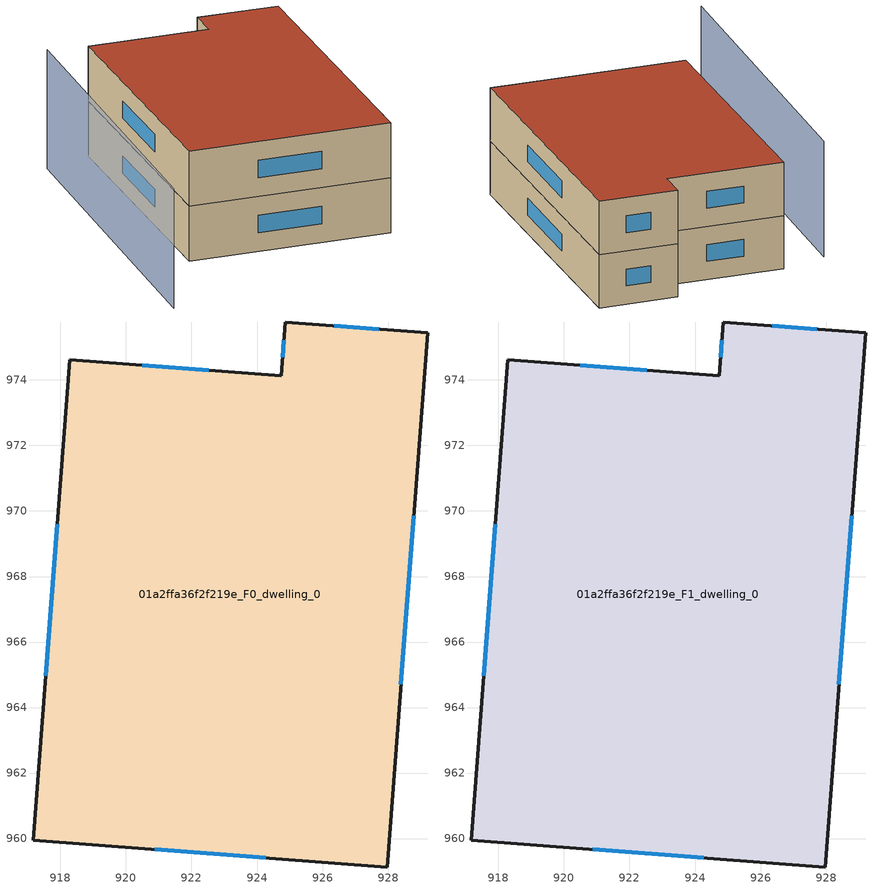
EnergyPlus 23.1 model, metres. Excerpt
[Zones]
01a2ffa36f2f219e_F0_dwelling_0
 floor ground (EU_floor_Construction): 929.21,975.44 927.97,959.13 917.18,959.95 918.29,974.61 924.74,974.12 924.87,975.77 z0
 wall outside (EU_wall_Construction): 917.18,959.95 927.97,959.13 929.21,975.44 924.87,975.77 924.74,974.12 918.29,974.61 917.18,959.95 z0:3
 window (EU_Window_Construction): 920.87,959.67 924.27,959.41 / 917.91,969.59 917.56,964.97 / 922.53,974.29 920.5,974.44 / 924.82,975.21 924.78,974.69 / 927.72,975.55 926.35,975.66 / 928.39,964.72 928.78,969.86 z1.03:1.97
01a2ffa36f2f219e_F1_dwelling_0
 floor to 01a2ffa36f2f219e_F0_dwelling_0 (EU_floor_Construction): 929.2,975.44 927.97,959.13 917.18,959.95 918.29,974.61 924.74,974.12 924.87,975.77 z3
 wall outside (EU_wall_Construction): 917.18,959.95 927.97,959.13 929.21,975.44 924.87,975.77 924.74,974.12 918.29,974.61 917.18,959.95 z3:6
 window (EU_Window_Construction): 920.87,959.67 924.27,959.41 / 917.91,969.59 917.56,964.97 / 922.53,974.29 920.5,974.44 / 924.82,975.21 924.78,974.69 / 927.72,975.55 926.35,975.66 / 928.39,964.72 928.78,969.86 z4.03:4.97
 roof outside (EU_roof_Construction): 927.97,959.13 929.21,975.44 924.87,975.77 924.74,974.12 918.29,974.61 917.18,959.95 z6
shading: 915.72,973.98 913.9,954.71 z0:6.5
[Building]
EU S2 Campaign: North Axis=0; Terrain=City; Solar Distribution=FullExterior
[Site:Location]
Cape.Town.Intl.AP: Latitude=-33.965; Longitude=18.602; Time Zone=2; Elevation=46
[SizingPeriod:WeatherFileDays]
AnnualSizingPeriod: Begin Month=1; Begin Day of Month=1; End Month=12; End Day of Month=31; Day of Week for Start Day=Monday; Use Weather File Daylight Saving Period=No; Use Weather File Rain and Snow Indicators=No
[MATERIAL]
EU_InternalMass_Material: Roughness=MediumRough; Thickness=0.1; Conductivity=1; Density=1800; Specific Heat=900; Thermal Absorptance=0.9; Solar Absorptance=0.7; Visible Absorptance=0.7
[MATERIAL:NOMASS] Roughness=MediumRough; Thermal Absorptance=0.9; Solar Absorptance=0.7; Visible Absorptance=0.7
Name | Thermal Resistance
EU_wall_NoMass | 0.493876
EU_roof_NoMass | 0.449382
EU_floor_NoMass | 1.25
[WINDOWMATERIAL:SIMPLEGLAZINGSYSTEM]
EU_Window_SimpleGlazing: UFactor=4.4; Solar Heat Gain Coefficient=0.85; Visible Transmittance=0.85
[CONSTRUCTION]
EU_wall_Construction: EU_wall_NoMass
EU_roof_Construction: EU_roof_NoMass
EU_floor_Construction: EU_floor_NoMass
EU_Window_Construction: EU_Window_SimpleGlazing
EU_InternalMass_Construction: EU_InternalMass_Material
[ZONE] Type=1; Multiplier=1; Ceiling Height=autocalculate; Floor Area=autocalculate; Part of Total Floor Area=Yes
Name | Volume
01a2ffa36f2f219e_F0_dwelling_0 | 498.992
01a2ffa36f2f219e_F1_dwelling_0 | 498.993
[INTERNALMASS] Construction=EU_InternalMass_Construction; Surface Area=166.331
Name | Zone or ZoneList
01a2ffa36f2f219e_F0_dwelling_0_EU_InternalMass | 01a2ffa36f2f219e_F0_dwelling_0
01a2ffa36f2f219e_F1_dwelling_0_EU_InternalMass | 01a2ffa36f2f219e_F1_dwelling_0
[OTHEREQUIPMENT] Fuel Type=Electricity; Design Level Calculation Method=Watts/Area; Power per Zone Floor Area=1; Fraction Latent=0; Fraction Radiant=0; Fraction Lost=0; Carbon Dioxide Generation Rate=0; EndUse Subcategory=EU_Step8_InternalGains
Name | Zone or ZoneList or Space or SpaceList | Schedule
EU_Step8_InternalGain_01a2ffa36f2f219e_F0_dwelling_0_f000 | 01a2ffa36f2f219e_F0_dwelling_0 | EU_Step8_GainSchedule_01a2ffa36f2f219e_F0_dwelling_0_f000
EU_Step8_InternalGain_01a2ffa36f2f219e_F1_dwelling_0_f000 | 01a2ffa36f2f219e_F1_dwelling_0 | EU_Step8_GainSchedule_01a2ffa36f2f219e_F1_dwelling_0_f000
[ZONEVENTILATION:DESIGNFLOWRATE] Schedule=EU_AlwaysOn; Design Flow Rate Calculation Method=AirChanges/Hour; Air Changes per Hour=0.64; Ventilation Type=Natural; Fan Pressure Rise=0; Fan Total Efficiency=1; Constant Term Coefficient=1; Temperature Term Coefficient=0; Velocity Term Coefficient=0; Velocity Squared Term Coefficient=0; Minimum Indoor Temperature=-100; Maximum Indoor Temperature=100; Delta Temperature=-100; Minimum Outdoor Temperature=-100; Maximum Outdoor Temperature=100; Maximum Wind Speed=40
Name | Zone or ZoneList or Space or SpaceList
EU_ConstantAir_01a2ffa36f2f219e_F0_dwelling_0 | 01a2ffa36f2f219e_F0_dwelling_0
EU_ConstantAir_01a2ffa36f2f219e_F1_dwelling_0 | 01a2ffa36f2f219e_F1_dwelling_0
[HVACTEMPLATE:THERMOSTAT] Constant Heating Setpoint=20; Constant Cooling Setpoint=50
EU_HeatOnly_01a2ffa36f2f219e_F0_dwelling_0; EU_HeatOnly_01a2ffa36f2f219e_F1_dwelling_0
[HVACTEMPLATE:ZONE:IDEALLOADSAIRSYSTEM] System Availability Schedule=EU_AlwaysOn; Maximum Heating Supply Air Temperature=50; Minimum Cooling Supply Air Temperature=13; Maximum Heating Supply Air Humidity Ratio=0.0156; Minimum Cooling Supply Air Humidity Ratio=0.0077; Heating Limit=NoLimit; Cooling Limit=NoLimit; Heating Availability Schedule=EU_AlwaysOn; Cooling Availability Schedule=EU_CoolingOff; Dehumidification Control Type=ConstantSensibleHeatRatio; Cooling Sensible Heat Ratio=0.7; Dehumidification Setpoint=60; Humidification Control Type=None; Humidification Setpoint=30; Outdoor Air Method=None; Outdoor Air Flow Rate per Person=0.00944; Outdoor Air Flow Rate per Zone Floor Area=0; Outdoor Air Flow Rate per Zone=0; Demand Controlled Ventilation Type=None; Outdoor Air Economizer Type=NoEconomizer; Heat Recovery Type=None; Sensible Heat Recovery Effectiveness=0.7; Latent Heat Recovery Effectiveness=0.65
Name | Template Thermostat
01a2ffa36f2f219e_F0_dwelling_0 | EU_HeatOnly_01a2ffa36f2f219e_F0_dwelling_0
01a2ffa36f2f219e_F1_dwelling_0 | EU_HeatOnly_01a2ffa36f2f219e_F1_dwelling_0
[SIZING:ZONE] Zone Cooling Design Supply Air Temperature Input Method=SupplyAirTemperature; Zone Cooling Design Supply Air Temperature=13; Zone Heating Design Supply Air Temperature Input Method=SupplyAirTemperature; Zone Heating Design Supply Air Temperature=50; Zone Cooling Design Supply Air Humidity Ratio=0.008; Zone Heating Design Supply Air Humidity Ratio=0.008; Cooling Design Air Flow Method=DesignDay; Cooling Design Air Flow Rate=0; Cooling Minimum Air Flow per Zone Floor Area=0.000762; Cooling Minimum Air Flow=0; Cooling Minimum Air Flow Fraction=0.2; Heating Design Air Flow Method=DesignDay; Heating Design Air Flow Rate=0; Heating Maximum Air Flow per Zone Floor Area=0.002032; Heating Maximum Air Flow=0.141576; Heating Maximum Air Flow Fraction=0.3; Account for Dedicated Outdoor Air System=No; Dedicated Outdoor Air System Control Strategy=NeutralSupplyAir; Dedicated Outdoor Air Low Setpoint Temperature for Design=autosize; Dedicated Outdoor Air High Setpoint Temperature for Design=autosize; Zone Load Sizing Method=Sensible Load Only No Latent Load; Zone Latent Cooling Design Supply Air Humidity Ratio Input Method=HumidityRatioDifference; Zone Cooling Design Supply Air Humidity Ratio Difference=0.005; Zone Latent Heating Design Supply Air Humidity Ratio Input Method=HumidityRatioDifference; Zone Humidification Design Supply Air Humidity Ratio Difference=0.005
01a2ffa36f2f219e_F0_dwelling_0; 01a2ffa36f2f219e_F1_dwelling_0
[SCHEDULE:CONSTANT]
Name | Hourly Value
EU_AlwaysOn | 1
EU_CoolingOff | 0
[SCHEDULE:FILE] Column Number=1; Rows to Skip at Top=0; Number of Hours of Data=8760; Column Separator=Comma; Interpolate to Timestep=No; Minutes per Item=60; Adjust Schedule for Daylight Savings=Yes
Name | File
EU_Step8_GainSchedule_01a2ffa36f2f219e_F0_dwelling_0_f000 | ../../schedules/01a2ffa36f2f219e/01a2ffa36f2f219e_F0_dwelling_0_f000_gain.csv
EU_Step8_GainSchedule_01a2ffa36f2f219e_F1_dwelling_0_f000 | ../../schedules/01a2ffa36f2f219e/01a2ffa36f2f219e_F1_dwelling_0_f000_gain.csv
